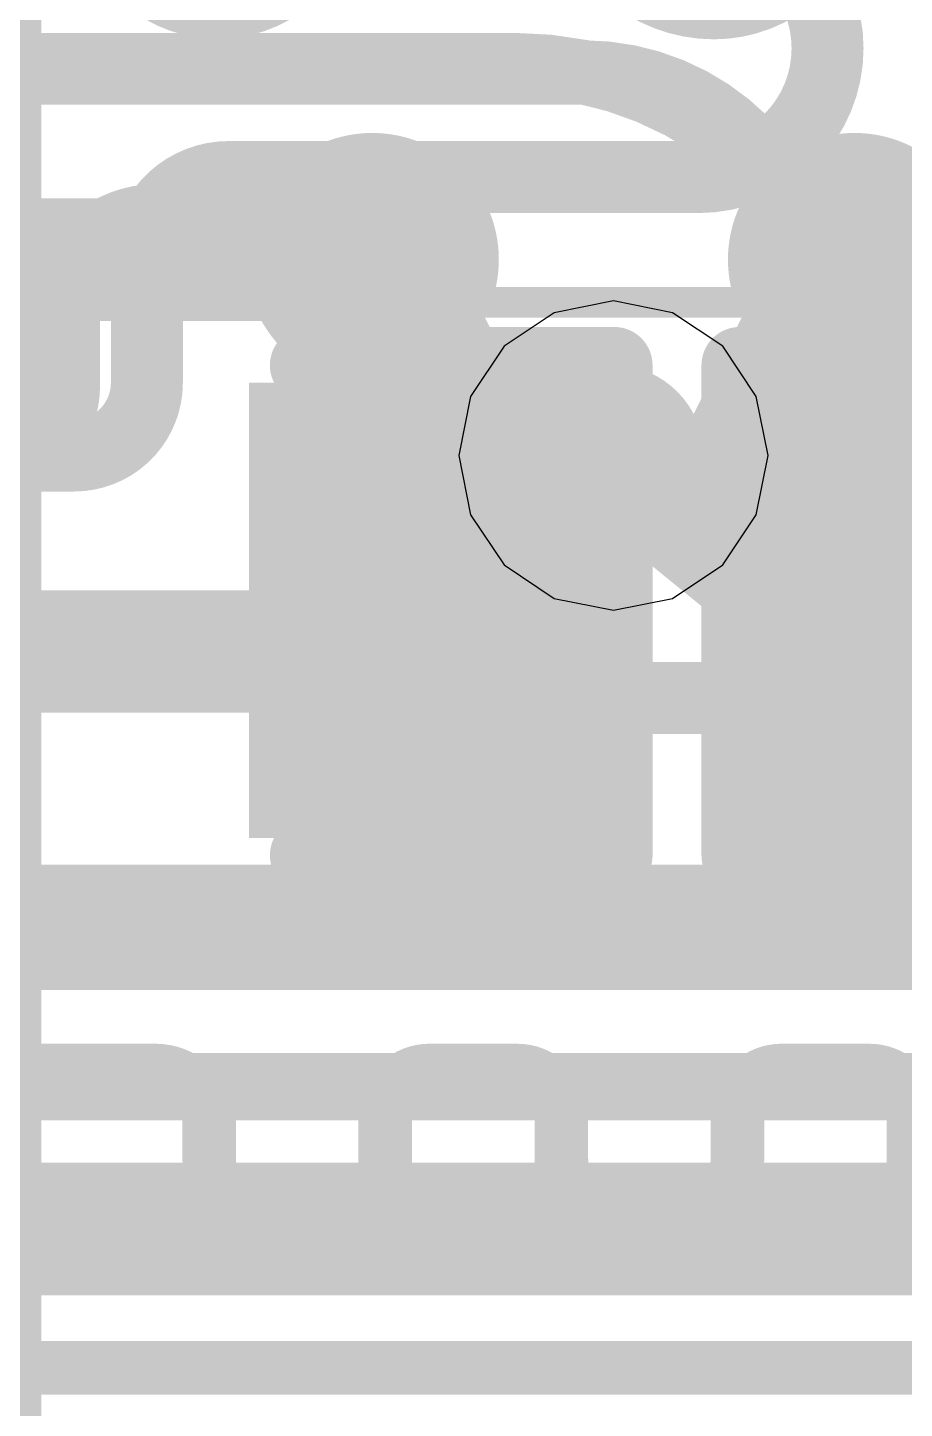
# Model space of a CAD drawing. Header units: inches. Extents: x -6 to 283, y -12 to 154.
# Drawn here: x 68.83 to 70.285, y 8.453 to 10.743 of the extents above; entities that cross this region are included whole.
import ezdxf

# ---------------------------------------------------------------- set-up
doc = ezdxf.new("R2010")
doc.units = ezdxf.units.IN
for name, color, linetype in [('Bottom Layer', 5, 'Continuous'), ('Bottom Overlay', 54, 'Continuous'), ('Bottom Paste', 16, 'Continuous'), ('Bottom Solder', 6, 'Continuous'), ('Drill Drawing', 1, 'Continuous'), ('GND-1', 16, 'Continuous'), ('GND-2', 90, 'Continuous'), ('GND-3', 216, 'Continuous'), ('GND-4', 54, 'Continuous'), ('PWR-1', 156, 'Continuous'), ('PWR-2', 130, 'Continuous'), ('Signal L1', 76, 'Continuous'), ('Signal L2', 6, 'Continuous'), ('Top Layer', 1, 'Continuous'), ('Top Overlay', 2, 'Continuous'), ('Top Paste', 8, 'Continuous'), ('Top Solder', 216, 'Continuous'), ('Via Holes', 16, 'Continuous')]:
    doc.layers.add(name, color=color, linetype=linetype)

# ---------------------------------------------------------------- blocks, each defined once
blk = doc.blocks.new('200_WFBGA__10_15__51')
at = {"layer": 'Top Layer'}
h = blk.add_hatch(color=1, dxfattribs=at)
edge = h.paths.add_edge_path()
edge.add_arc((-4.4, 1.6251), 0.16, 0, 360)
h = blk.add_hatch(color=1, dxfattribs=at)
edge = h.paths.add_edge_path()
edge.add_arc((-3.5999, 1.6251), 0.16, 0, 360)
h = blk.add_hatch(color=1, dxfattribs=at)
edge = h.paths.add_edge_path()
edge.add_arc((-4.4, 0.9751), 0.16, 0, 360)
h = blk.add_hatch(color=1, dxfattribs=at)
edge = h.paths.add_edge_path()
edge.add_arc((-3.5999, 0.9751), 0.16, 0, 360)
at = {"layer": 'Top Paste'}
h = blk.add_hatch(color=8, dxfattribs=at)
edge = h.paths.add_edge_path()
edge.add_arc((-4.4, 1.6251), 0.16, 0, 360)
h = blk.add_hatch(color=8, dxfattribs=at)
edge = h.paths.add_edge_path()
edge.add_arc((-3.5999, 1.6251), 0.16, 0, 360)
h = blk.add_hatch(color=8, dxfattribs=at)
edge = h.paths.add_edge_path()
edge.add_arc((-4.4, 0.9751), 0.16, 0, 360)
h = blk.add_hatch(color=8, dxfattribs=at)
edge = h.paths.add_edge_path()
edge.add_arc((-3.5999, 0.9751), 0.16, 0, 360)
at = {"layer": 'Top Solder'}
h = blk.add_hatch(color=216, dxfattribs=at)
edge = h.paths.add_edge_path()
edge.add_arc((-4.4, 1.6251), 0.21, 0, 360)
h = blk.add_hatch(color=216, dxfattribs=at)
edge = h.paths.add_edge_path()
edge.add_arc((-3.5999, 1.6251), 0.21, 0, 360)
h = blk.add_hatch(color=216, dxfattribs=at)
edge = h.paths.add_edge_path()
edge.add_arc((-4.4, 0.9751), 0.21, 0, 360)
h = blk.add_hatch(color=216, dxfattribs=at)
edge = h.paths.add_edge_path()
edge.add_arc((-3.5999, 0.9751), 0.21, 0, 360)
at = {"layer": 'Top Overlay'}
blk.add_lwpolyline([(-5.0762, -7.5762, 0.254, 0.254, 0), (-5.0762, 7.5762, 0.254, 0.254, 0)], format="xyseb", dxfattribs=at)
blk = doc.blocks.new('C___0402_B_287')
at = {"layer": 'Bottom Layer'}
for points in [[(-0.2413, 0.3175), (-0.2413, -0.3175), (-0.6985, -0.3175), (-0.6985, 0.3175)], [(0.6985, 0.3175), (0.6985, -0.3175), (0.2413, -0.3175), (0.2413, 0.3175)]]:
    blk.add_hatch(color=5, dxfattribs=at).paths.add_polyline_path(points)
at = {"layer": 'Bottom Paste'}
for points in [[(-0.2413, 0.3175), (-0.2413, -0.3175), (-0.6985, -0.3175), (-0.6985, 0.3175)], [(0.6985, 0.3175), (0.6985, -0.3175), (0.2413, -0.3175), (0.2413, 0.3175)]]:
    blk.add_hatch(color=16, dxfattribs=at).paths.add_polyline_path(points)
at = {"layer": 'Bottom Solder'}
for points in [[(-0.1813, 0.3775), (-0.1813, -0.3775), (-0.7585, -0.3775), (-0.7585, 0.3775)], [(0.7585, 0.3775), (0.7585, -0.3775), (0.1813, -0.3775), (0.1813, 0.3775)]]:
    blk.add_hatch(color=6, dxfattribs=at).paths.add_polyline_path(points)
at = {"layer": 'Bottom Overlay'}
for points in [[(-0.7874, -0.4064, 0.127, 0.127, 0), (-0.7874, 0.4064, 0.127, 0.127, 0)], [(-0.7874, 0.4064, 0.127, 0.127, 0), (-0.2794, 0.4064, 0.127, 0.127, 0)], [(0.2794, 0.4064, 0.127, 0.127, 0), (0.7874, 0.4064, 0.127, 0.127, 0)], [(0.7874, -0.4064, 0.127, 0.127, 0), (0.7874, 0.4064, 0.127, 0.127, 0)], [(-0.7874, -0.4064, 0.127, 0.127, 0), (-0.2794, -0.4064, 0.127, 0.127, 0)], [(0.2794, -0.4064, 0.127, 0.127, 0), (0.7874, -0.4064, 0.127, 0.127, 0)]]:
    blk.add_lwpolyline(points, format="xyseb", dxfattribs=at)
for points in [[(-0.8191, 0.4064, 0.0635, 0.0635, 1), (-0.7556, 0.4064, 0.0635, 0.0635, 1)], [(-0.8191, 0.4064, 0.0635, 0.0635, 1), (-0.7556, 0.4064, 0.0635, 0.0635, 1)], [(-0.3111, 0.4064, 0.0635, 0.0635, 1), (-0.2477, 0.4064, 0.0635, 0.0635, 1)], [(0.2477, 0.4064, 0.0635, 0.0635, 1), (0.3111, 0.4064, 0.0635, 0.0635, 1)], [(0.7556, 0.4064, 0.0635, 0.0635, 1), (0.8191, 0.4064, 0.0635, 0.0635, 1)], [(0.7556, 0.4064, 0.0635, 0.0635, 1), (0.8191, 0.4064, 0.0635, 0.0635, 1)], [(-0.8191, -0.4064, 0.0635, 0.0635, 1), (-0.7556, -0.4064, 0.0635, 0.0635, 1)], [(-0.8191, -0.4064, 0.0635, 0.0635, 1), (-0.7556, -0.4064, 0.0635, 0.0635, 1)], [(-0.3111, -0.4064, 0.0635, 0.0635, 1), (-0.2477, -0.4064, 0.0635, 0.0635, 1)], [(0.2477, -0.4064, 0.0635, 0.0635, 1), (0.3111, -0.4064, 0.0635, 0.0635, 1)], [(0.7556, -0.4064, 0.0635, 0.0635, 1), (0.8191, -0.4064, 0.0635, 0.0635, 1)], [(0.7556, -0.4064, 0.0635, 0.0635, 1), (0.8191, -0.4064, 0.0635, 0.0635, 1)]]:
    blk.add_lwpolyline(points, format="xyseb", close=True, dxfattribs=at)
blk = doc.blocks.new('C___0402_B_311')
at = {"layer": 'Bottom Layer'}
for points in [[(-0.2413, 0.3175), (-0.2413, -0.3175), (-0.6985, -0.3175), (-0.6985, 0.3175)], [(0.6985, 0.3175), (0.6985, -0.3175), (0.2413, -0.3175), (0.2413, 0.3175)]]:
    blk.add_hatch(color=5, dxfattribs=at).paths.add_polyline_path(points)
at = {"layer": 'Bottom Paste'}
for points in [[(-0.2413, 0.3175), (-0.2413, -0.3175), (-0.6985, -0.3175), (-0.6985, 0.3175)], [(0.6985, 0.3175), (0.6985, -0.3175), (0.2413, -0.3175), (0.2413, 0.3175)]]:
    blk.add_hatch(color=16, dxfattribs=at).paths.add_polyline_path(points)
at = {"layer": 'Bottom Solder'}
for points in [[(-0.1813, 0.3775), (-0.1813, -0.3775), (-0.7585, -0.3775), (-0.7585, 0.3775)], [(0.7585, 0.3775), (0.7585, -0.3775), (0.1813, -0.3775), (0.1813, 0.3775)]]:
    blk.add_hatch(color=6, dxfattribs=at).paths.add_polyline_path(points)
at = {"layer": 'Bottom Overlay'}
for points in [[(-0.7874, 0.4064, 0.127, 0.127, 0), (-0.7874, -0.4064, 0.127, 0.127, 0)], [(-0.2794, 0.4064, 0.127, 0.127, 0), (-0.7874, 0.4064, 0.127, 0.127, 0)], [(0.7874, 0.4064, 0.127, 0.127, 0), (0.2794, 0.4064, 0.127, 0.127, 0)], [(0.7874, 0.4064, 0.127, 0.127, 0), (0.7874, -0.4064, 0.127, 0.127, 0)], [(-0.2794, -0.4064, 0.127, 0.127, 0), (-0.7874, -0.4064, 0.127, 0.127, 0)], [(0.7874, -0.4064, 0.127, 0.127, 0), (0.2794, -0.4064, 0.127, 0.127, 0)]]:
    blk.add_lwpolyline(points, format="xyseb", dxfattribs=at)
for points in [[(-0.8191, 0.4064, 0.0635, 0.0635, 1), (-0.7556, 0.4064, 0.0635, 0.0635, 1)], [(-0.8191, 0.4064, 0.0635, 0.0635, 1), (-0.7556, 0.4064, 0.0635, 0.0635, 1)], [(-0.3111, 0.4064, 0.0635, 0.0635, 1), (-0.2477, 0.4064, 0.0635, 0.0635, 1)], [(0.2477, 0.4064, 0.0635, 0.0635, 1), (0.3111, 0.4064, 0.0635, 0.0635, 1)], [(0.7556, 0.4064, 0.0635, 0.0635, 1), (0.8191, 0.4064, 0.0635, 0.0635, 1)], [(0.7556, 0.4064, 0.0635, 0.0635, 1), (0.8191, 0.4064, 0.0635, 0.0635, 1)], [(-0.8191, -0.4064, 0.0635, 0.0635, 1), (-0.7556, -0.4064, 0.0635, 0.0635, 1)], [(-0.8191, -0.4064, 0.0635, 0.0635, 1), (-0.7556, -0.4064, 0.0635, 0.0635, 1)], [(-0.3111, -0.4064, 0.0635, 0.0635, 1), (-0.2477, -0.4064, 0.0635, 0.0635, 1)], [(0.2477, -0.4064, 0.0635, 0.0635, 1), (0.3111, -0.4064, 0.0635, 0.0635, 1)], [(0.7556, -0.4064, 0.0635, 0.0635, 1), (0.8191, -0.4064, 0.0635, 0.0635, 1)], [(0.7556, -0.4064, 0.0635, 0.0635, 1), (0.8191, -0.4064, 0.0635, 0.0635, 1)]]:
    blk.add_lwpolyline(points, format="xyseb", close=True, dxfattribs=at)

msp = doc.modelspace()

# ---------------------------------------------------------------- hatches: boundary and pattern name
at = {"layer": 'Bottom Layer'}
h = msp.add_hatch(color=5, dxfattribs=at)
edge = h.paths.add_edge_path()
edge.add_arc((69.8018, 10.0332), 0.15, 0, 360)
at = {"layer": 'GND-1'}
h = msp.add_hatch(color=16, dxfattribs=at)
edge = h.paths.add_edge_path()
edge.add_arc((69.8018, 10.0332), 0.15, 0, 360)
at = {"layer": 'GND-2'}
h = msp.add_hatch(color=90, dxfattribs=at)
edge = h.paths.add_edge_path()
edge.add_arc((69.8018, 10.0332), 0.15, 0, 360)
at = {"layer": 'GND-3'}
h = msp.add_hatch(color=216, dxfattribs=at)
edge = h.paths.add_edge_path()
edge.add_arc((69.8018, 10.0332), 0.15, 0, 360)
at = {"layer": 'GND-4'}
h = msp.add_hatch(color=54, dxfattribs=at)
edge = h.paths.add_edge_path()
edge.add_arc((69.8018, 10.0332), 0.15, 0, 360)
at = {"layer": 'PWR-1'}
h = msp.add_hatch(color=156, dxfattribs=at)
edge = h.paths.add_edge_path()
edge.add_arc((69.8018, 10.0332), 0.15, 0, 360)
at = {"layer": 'PWR-2'}
h = msp.add_hatch(color=130, dxfattribs=at)
edge = h.paths.add_edge_path()
edge.add_arc((69.8018, 10.0332), 0.15, 0, 360)
at = {"layer": 'Signal L1'}
h = msp.add_hatch(color=76, dxfattribs=at)
edge = h.paths.add_edge_path()
edge.add_arc((69.8018, 10.0332), 0.15, 0, 360)
at = {"layer": 'Signal L2'}
h = msp.add_hatch(color=6, dxfattribs=at)
edge = h.paths.add_edge_path()
edge.add_arc((69.8018, 10.0332), 0.15, 0, 360)
at = {"layer": 'Top Layer'}
h = msp.add_hatch(color=1, dxfattribs=at)
edge = h.paths.add_edge_path()
edge.add_arc((69.8018, 10.0332), 0.15, 0, 360)
at = {"layer": 'Via Holes'}
h = msp.add_hatch(color=7, dxfattribs=at)
edge = h.paths.add_edge_path()
edge.add_arc((69.8018, 10.0332), 0.075, 0, 360)

# ---------------------------------------------------------------- linework, layer by layer
at = {"layer": 'Bottom Layer'}
for points in [[(68.2897, 10.6687, 0.1067, 0.1067, 0), (69.752, 10.6687, 0.1067, 0.1067, 0)], [(69.752, 10.6687, 0.1067, 0.1067, -0.198912), (70.0214, 10.5571, 0.1067, 0.1067, 0)], [(70.4276, 10.3498, 0.1067, 0.1067, -0.240392), (70.0214, 10.5571, 0.1067, 0.1067, 0)], [(68.0112, 9.3016, 0.1067, 0.1067, 0), (72.0075, 9.3016, 0.1067, 0.1067, 0)], [(67.7184, 8.9841, 0.1067, 0.1067, 0), (73.4101, 8.9841, 0.1067, 0.1067, 0)], [(67.2823, 8.7002, 0.1067, 0.1067, 0), (73.1327, 8.7002, 0.1067, 0.1067, 0)]]:
    msp.add_lwpolyline(points, format="xyseb", dxfattribs=at)
for points in [[(69.7254, 10.6687, 0.0533, 0.0533, 1), (69.7787, 10.6687, 0.0533, 0.0533, 1)], [(69.7254, 10.6687, 0.0533, 0.0533, 1), (69.7787, 10.6687, 0.0533, 0.0533, 1)], [(69.9948, 10.5571, 0.0533, 0.0533, 1), (70.0481, 10.5571, 0.0533, 0.0533, 1)], [(69.9948, 10.5571, 0.0533, 0.0533, 1), (70.0481, 10.5571, 0.0533, 0.0533, 1)]]:
    msp.add_lwpolyline(points, format="xyseb", close=True, dxfattribs=at)
at = {"layer": 'Drill Drawing'}
for points in [[(69.5478, 10.2872, 0.0508, 0.0508, 0), (70.0558, 10.2872, 0.0508, 0.0508, 0)], [(69.5478, 10.2872, 0.0508, 0.0508, 0), (69.8018, 9.7792, 0.0508, 0.0508, 0)], [(69.8018, 9.7792, 0.0508, 0.0508, 0), (70.0558, 10.2872, 0.0508, 0.0508, 0)]]:
    msp.add_lwpolyline(points, format="xyseb", dxfattribs=at)
for points in [[(69.5351, 10.2872, 0.0254, 0.0254, 1), (69.5605, 10.2872, 0.0254, 0.0254, 1)], [(69.5351, 10.2872, 0.0254, 0.0254, 1), (69.5605, 10.2872, 0.0254, 0.0254, 1)], [(70.0431, 10.2872, 0.0254, 0.0254, 1), (70.0685, 10.2872, 0.0254, 0.0254, 1)], [(70.0431, 10.2872, 0.0254, 0.0254, 1), (70.0685, 10.2872, 0.0254, 0.0254, 1)], [(69.7891, 9.7792, 0.0254, 0.0254, 1), (69.8145, 9.7792, 0.0254, 0.0254, 1)], [(69.7891, 9.7792, 0.0254, 0.0254, 1), (69.8145, 9.7792, 0.0254, 0.0254, 1)]]:
    msp.add_lwpolyline(points, format="xyseb", close=True, dxfattribs=at)
at = {"layer": 'PWR-1'}
for p, q in [((69.8018, 10.2897), (69.7037, 10.2702)), ((69.9, 10.2702), (69.8018, 10.2897)), ((69.7037, 10.2702), (69.6204, 10.2146)), ((69.9832, 10.2146), (69.9, 10.2702)), ((69.6204, 10.2146), (69.5648, 10.1314)), ((70.0388, 10.1314), (69.9832, 10.2146)), ((69.5648, 10.1314), (69.5453, 10.0332)), ((70.0584, 10.0332), (70.0388, 10.1314)), ((69.5453, 10.0332), (69.5648, 9.935)), ((70.0388, 9.935), (70.0584, 10.0332)), ((69.5648, 9.935), (69.6204, 9.8518)), ((69.9832, 9.8518), (70.0388, 9.935)), ((69.6204, 9.8518), (69.7037, 9.7962)), ((69.9, 9.7962), (69.9832, 9.8518)), ((69.7037, 9.7962), (69.8018, 9.7767)), ((69.8018, 9.7767), (69.9, 9.7962))]:
    msp.add_line(p, q, dxfattribs=at)
at = {"layer": 'PWR-2'}
for p, q in [((69.8018, 10.2897), (69.7037, 10.2702)), ((69.9, 10.2702), (69.8018, 10.2897)), ((69.7037, 10.2702), (69.6204, 10.2146)), ((69.9832, 10.2146), (69.9, 10.2702)), ((69.6204, 10.2146), (69.5648, 10.1314)), ((70.0388, 10.1314), (69.9832, 10.2146)), ((69.5648, 10.1314), (69.5453, 10.0332)), ((70.0584, 10.0332), (70.0388, 10.1314)), ((69.5453, 10.0332), (69.5648, 9.935)), ((70.0388, 9.935), (70.0584, 10.0332)), ((69.5648, 9.935), (69.6204, 9.8518)), ((69.9832, 9.8518), (70.0388, 9.935)), ((69.6204, 9.8518), (69.7037, 9.7962)), ((69.9, 9.7962), (69.9832, 9.8518)), ((69.7037, 9.7962), (69.8018, 9.7767)), ((69.8018, 9.7767), (69.9, 9.7962))]:
    msp.add_line(p, q, dxfattribs=at)
at = {"layer": 'Signal L1'}
for points in [[(69.9687, 10.7833, 0.1194, 0.1194, -0.414214), (69.7524, 10.9996, 0.1194, 0.1194, 0)], [(70.1668, 10.9814, 0.1194, 0.1194, -0.414214), (69.9687, 10.7833, 0.1194, 0.1194, 0)], [(69.3257, 10.964, 0.1194, 0.1194, -1.002203), (68.9655, 10.9651, 0.1194, 0.1194, 0)], [(68.8905, 10.2713, 0.1194, 0.1194, -0.414214), (69.043, 10.4238, 0.1194, 0.1194, 0)], [(69.043, 10.4238, 0.1194, 0.1194, 0), (69.2664, 10.4238, 0.1194, 0.1194, 0)], [(69.2664, 10.4238, 0.1194, 0.1194, -0.414214), (69.4513, 10.2388, 0.1194, 0.1194, 0)], [(68.8905, 10.1486, 0.1194, 0.1194, 0), (68.8905, 10.2713, 0.1194, 0.1194, 0)], [(69.4513, 9.8106, 0.1194, 0.1194, 0), (69.4513, 10.2388, 0.1194, 0.1194, 0)], [(68.8905, 10.1486, 0.1194, 0.1194, -0.414214), (68.7633, 10.0214, 0.1194, 0.1194, 0)], [(69.6307, 9.6312, 0.1194, 0.1194, -0.414214), (69.4513, 9.8106, 0.1194, 0.1194, 0)], [(69.6307, 9.6312, 0.1194, 0.1194, 0), (71.5176, 9.6312, 0.1194, 0.1194, 0)], [(68.3433, 9.2065, 0.1194, 0.1194, 0), (72.3934, 9.2065, 0.1194, 0.1194, 0)], [(65.869, 8.8007, 0.1194, 0.1194, 0), (72.8307, 8.8007, 0.1194, 0.1194, 0)]]:
    msp.add_lwpolyline(points, format="xyseb", dxfattribs=at)
for points in [[(69.9389, 10.7833, 0.0597, 0.0597, 1), (69.9985, 10.7833, 0.0597, 0.0597, 1)], [(69.9389, 10.7833, 0.0597, 0.0597, 1), (69.9985, 10.7833, 0.0597, 0.0597, 1)], [(69.0132, 10.4238, 0.0597, 0.0597, 1), (69.0728, 10.4238, 0.0597, 0.0597, 1)], [(69.0132, 10.4238, 0.0597, 0.0597, 1), (69.0728, 10.4238, 0.0597, 0.0597, 1)], [(69.2365, 10.4238, 0.0597, 0.0597, 1), (69.2962, 10.4238, 0.0597, 0.0597, 1)], [(69.2365, 10.4238, 0.0597, 0.0597, 1), (69.2962, 10.4238, 0.0597, 0.0597, 1)], [(68.8607, 10.2713, 0.0597, 0.0597, 1), (68.9204, 10.2713, 0.0597, 0.0597, 1)], [(68.8607, 10.2713, 0.0597, 0.0597, 1), (68.9204, 10.2713, 0.0597, 0.0597, 1)], [(69.4215, 10.2388, 0.0597, 0.0597, 1), (69.4812, 10.2388, 0.0597, 0.0597, 1)], [(69.4215, 10.2388, 0.0597, 0.0597, 1), (69.4812, 10.2388, 0.0597, 0.0597, 1)], [(68.8607, 10.1486, 0.0597, 0.0597, 1), (68.9204, 10.1486, 0.0597, 0.0597, 1)], [(68.8607, 10.1486, 0.0597, 0.0597, 1), (68.9204, 10.1486, 0.0597, 0.0597, 1)], [(69.4215, 9.8106, 0.0597, 0.0597, 1), (69.4812, 9.8106, 0.0597, 0.0597, 1)], [(69.4215, 9.8106, 0.0597, 0.0597, 1), (69.4812, 9.8106, 0.0597, 0.0597, 1)], [(69.6008, 9.6312, 0.0597, 0.0597, 1), (69.6605, 9.6312, 0.0597, 0.0597, 1)], [(69.6008, 9.6312, 0.0597, 0.0597, 1), (69.6605, 9.6312, 0.0597, 0.0597, 1)]]:
    msp.add_lwpolyline(points, format="xyseb", close=True, dxfattribs=at)
at = {"layer": 'Signal L2'}
for points in [[(69.9438, 10.9219, 0.1194, 0.1194, -1), (69.9438, 10.4952, 0.1194, 0.1194, 0)], [(69.0279, 10.3595, 0.1194, 0.1194, -0.414214), (69.1636, 10.4952, 0.1194, 0.1194, 0)], [(69.1636, 10.4952, 0.1194, 0.1194, 0), (69.9438, 10.4952, 0.1194, 0.1194, 0)], [(69.0279, 10.1539, 0.1194, 0.1194, 0), (69.0279, 10.3595, 0.1194, 0.1194, 0)], [(69.0279, 10.1539, 0.1194, 0.1194, -0.414214), (68.9073, 10.0333, 0.1194, 0.1194, 0)], [(68.357, 10.0333, 0.1194, 0.1194, 0), (68.9073, 10.0333, 0.1194, 0.1194, 0)], [(70.0522, 9.4206, 0.0889, 0.0889, -1.101901), (70.3814, 9.4199, 0.0889, 0.0889, 0)], [(70.0522, 9.4173, 0.0889, 0.0889, -0.414214), (69.9246, 9.2897, 0.0889, 0.0889, 0)], [(70.0522, 9.4173, 0.0889, 0.0889, 0), (70.0522, 9.4206, 0.0889, 0.0889, 0)], [(68.0694, 9.2897, 0.0889, 0.0889, 0), (69.7246, 9.2897, 0.0889, 0.0889, 0)], [(69.7246, 9.2897, 0.0889, 0.0889, 0), (69.9246, 9.2897, 0.0889, 0.0889, 0)], [(69.9246, 9.2897, 0.0889, 0.0889, 0), (69.9246, 9.2897, 0.0889, 0.0889, 0)], [(68.0694, 8.9976, 0.0889, 0.0889, 0), (73.0685, 8.9976, 0.0889, 0.0889, 0)], [(66.3847, 8.7002, 0.1194, 0.1194, 0), (76.2672, 8.7002, 0.1194, 0.1194, 0)]]:
    msp.add_lwpolyline(points, format="xyseb", dxfattribs=at)
for points in [[(69.1337, 10.4952, 0.0597, 0.0597, 1), (69.1934, 10.4952, 0.0597, 0.0597, 1)], [(69.1337, 10.4952, 0.0597, 0.0597, 1), (69.1934, 10.4952, 0.0597, 0.0597, 1)], [(69.914, 10.4952, 0.0597, 0.0597, 1), (69.9737, 10.4952, 0.0597, 0.0597, 1)], [(69.914, 10.4952, 0.0597, 0.0597, 1), (69.9737, 10.4952, 0.0597, 0.0597, 1)], [(68.998, 10.3595, 0.0597, 0.0597, 1), (69.0577, 10.3595, 0.0597, 0.0597, 1)], [(68.998, 10.3595, 0.0597, 0.0597, 1), (69.0577, 10.3595, 0.0597, 0.0597, 1)], [(68.998, 10.1539, 0.0597, 0.0597, 1), (69.0577, 10.1539, 0.0597, 0.0597, 1)], [(68.998, 10.1539, 0.0597, 0.0597, 1), (69.0577, 10.1539, 0.0597, 0.0597, 1)], [(68.8775, 10.0333, 0.0597, 0.0597, 1), (68.9372, 10.0333, 0.0597, 0.0597, 1)], [(68.8775, 10.0333, 0.0597, 0.0597, 1), (68.9372, 10.0333, 0.0597, 0.0597, 1)], [(70.03, 9.4206, 0.0445, 0.0445, 1), (70.0744, 9.4206, 0.0445, 0.0445, 1)], [(70.03, 9.4206, 0.0445, 0.0445, 1), (70.0744, 9.4206, 0.0445, 0.0445, 1)], [(70.03, 9.4173, 0.0445, 0.0445, 1), (70.0744, 9.4173, 0.0445, 0.0445, 1)], [(70.03, 9.4173, 0.0445, 0.0445, 1), (70.0744, 9.4173, 0.0445, 0.0445, 1)], [(69.7023, 9.2897, 0.0445, 0.0445, 1), (69.7468, 9.2897, 0.0445, 0.0445, 1)], [(69.7023, 9.2897, 0.0445, 0.0445, 1), (69.7468, 9.2897, 0.0445, 0.0445, 1)], [(69.9024, 9.2897, 0.0445, 0.0445, 1), (69.9469, 9.2897, 0.0445, 0.0445, 1)], [(69.9024, 9.2897, 0.0445, 0.0445, 1), (69.9469, 9.2897, 0.0445, 0.0445, 1)], [(69.9024, 9.2897, 0.0445, 0.0445, 1), (69.9469, 9.2897, 0.0445, 0.0445, 1)], [(69.9024, 9.2897, 0.0445, 0.0445, 1), (69.9469, 9.2897, 0.0445, 0.0445, 1)]]:
    msp.add_lwpolyline(points, format="xyseb", close=True, dxfattribs=at)
at = {"layer": 'Top Layer'}
for points in [[(67.0812, 10.681, 0.1067, 0.1067, 0), (69.6348, 10.681, 0.1067, 0.1067, 0)], [(69.6348, 10.681, 0.1067, 0.1067, 0), (69.636, 10.681, 0.1067, 0.1067, 0)], [(69.636, 10.681, 0.1067, 0.1067, -0.198321), (70.0505, 10.5095, 0.1067, 0.1067, 0)], [(70.0505, 10.5095, 0.1067, 0.1067, 0), (70.2018, 10.3582, 0.1067, 0.1067, 0)], [(68.5498, 10.3582, 0.2032, 0.2032, 0), (69.4018, 10.3582, 0.2032, 0.2032, 0)], [(69.8018, 10.0332, 0.2032, 0.2032, 0), (70.2018, 9.7082, 0.2032, 0.2032, 0)], [(68.5498, 9.7082, 0.2032, 0.2032, 0), (69.4018, 9.7082, 0.2032, 0.2032, 0)], [(67.9081, 9.3053, 0.0889, 0.0889, 0), (73.0865, 9.3053, 0.0889, 0.0889, 0)], [(68.7059, 9.0132, 0.0889, 0.0889, 0), (69.0424, 9.0132, 0.0889, 0.0889, 0)], [(69.0424, 9.0132, 0.0889, 0.0889, -0.414214), (69.1313, 8.9243, 0.0889, 0.0889, 0)], [(69.4234, 8.9402, 0.0889, 0.0889, -0.414214), (69.4965, 9.0132, 0.0889, 0.0889, 0)], [(69.4965, 9.0132, 0.0889, 0.0889, 0), (69.6425, 9.0132, 0.0889, 0.0889, 0)], [(69.6425, 9.0132, 0.0889, 0.0889, -0.414214), (69.7155, 8.9402, 0.0889, 0.0889, 0)], [(70.0076, 8.9402, 0.0889, 0.0889, -0.414214), (70.0807, 9.0132, 0.0889, 0.0889, 0)], [(70.0807, 9.0132, 0.0889, 0.0889, 0), (70.2267, 9.0132, 0.0889, 0.0889, 0)], [(70.2267, 9.0132, 0.0889, 0.0889, -0.414214), (70.2997, 8.9402, 0.0889, 0.0889, 0)], [(69.4234, 8.8654, 0.0889, 0.0889, 0), (69.4234, 8.9402, 0.0889, 0.0889, 0)], [(69.7155, 8.8654, 0.0889, 0.0889, 0), (69.7155, 8.9402, 0.0889, 0.0889, 0)], [(70.0076, 8.8654, 0.0889, 0.0889, 0), (70.0076, 8.9402, 0.0889, 0.0889, 0)], [(70.2997, 8.8654, 0.0889, 0.0889, 0), (70.2997, 8.9402, 0.0889, 0.0889, 0)], [(69.1313, 8.8654, 0.0889, 0.0889, 0), (69.1313, 8.9243, 0.0889, 0.0889, 0)], [(69.2044, 8.7923, 0.0889, 0.0889, -0.414214), (69.1313, 8.8654, 0.0889, 0.0889, 0)], [(69.4234, 8.8654, 0.0889, 0.0889, -0.414214), (69.3504, 8.7923, 0.0889, 0.0889, 0)], [(69.7886, 8.7923, 0.0889, 0.0889, -0.414214), (69.7155, 8.8654, 0.0889, 0.0889, 0)], [(70.0076, 8.8654, 0.0889, 0.0889, -0.414214), (69.9346, 8.7923, 0.0889, 0.0889, 0)], [(70.3728, 8.7923, 0.0889, 0.0889, -0.414214), (70.2997, 8.8654, 0.0889, 0.0889, 0)], [(69.2044, 8.7923, 0.0889, 0.0889, 0), (69.3504, 8.7923, 0.0889, 0.0889, 0)], [(69.7886, 8.7923, 0.0889, 0.0889, 0), (69.9346, 8.7923, 0.0889, 0.0889, 0)], [(68.4193, 8.5202, 0.0889, 0.0889, 0), (72.7709, 8.5202, 0.0889, 0.0889, 0)]]:
    msp.add_lwpolyline(points, format="xyseb", dxfattribs=at)
for points in [[(69.6082, 10.681, 0.0533, 0.0533, 1), (69.6615, 10.681, 0.0533, 0.0533, 1)], [(69.6082, 10.681, 0.0533, 0.0533, 1), (69.6615, 10.681, 0.0533, 0.0533, 1)], [(69.6094, 10.681, 0.0533, 0.0533, 1), (69.6627, 10.681, 0.0533, 0.0533, 1)], [(69.6094, 10.681, 0.0533, 0.0533, 1), (69.6627, 10.681, 0.0533, 0.0533, 1)], [(70.0239, 10.5095, 0.0533, 0.0533, 1), (70.0772, 10.5095, 0.0533, 0.0533, 1)], [(70.0239, 10.5095, 0.0533, 0.0533, 1), (70.0772, 10.5095, 0.0533, 0.0533, 1)], [(69.351, 10.3582, 0.1016, 0.1016, 1), (69.4526, 10.3582, 0.1016, 0.1016, 1)], [(70.1752, 10.3582, 0.0533, 0.0533, 1), (70.2285, 10.3582, 0.0533, 0.0533, 1)], [(69.751, 10.0332, 0.1016, 0.1016, 1), (69.8526, 10.0332, 0.1016, 0.1016, 1)], [(69.351, 9.7082, 0.1016, 0.1016, 1), (69.4526, 9.7082, 0.1016, 0.1016, 1)], [(70.151, 9.7082, 0.1016, 0.1016, 1), (70.2526, 9.7082, 0.1016, 0.1016, 1)], [(69.0202, 9.0132, 0.0445, 0.0445, 1), (69.0647, 9.0132, 0.0445, 0.0445, 1)], [(69.0202, 9.0132, 0.0445, 0.0445, 1), (69.0647, 9.0132, 0.0445, 0.0445, 1)], [(69.4742, 9.0132, 0.0445, 0.0445, 1), (69.5187, 9.0132, 0.0445, 0.0445, 1)], [(69.4742, 9.0132, 0.0445, 0.0445, 1), (69.5187, 9.0132, 0.0445, 0.0445, 1)], [(69.6203, 9.0132, 0.0445, 0.0445, 1), (69.6647, 9.0132, 0.0445, 0.0445, 1)], [(69.6203, 9.0132, 0.0445, 0.0445, 1), (69.6647, 9.0132, 0.0445, 0.0445, 1)], [(70.0584, 9.0132, 0.0445, 0.0445, 1), (70.1029, 9.0132, 0.0445, 0.0445, 1)], [(70.0584, 9.0132, 0.0445, 0.0445, 1), (70.1029, 9.0132, 0.0445, 0.0445, 1)], [(70.2045, 9.0132, 0.0445, 0.0445, 1), (70.2489, 9.0132, 0.0445, 0.0445, 1)], [(70.2045, 9.0132, 0.0445, 0.0445, 1), (70.2489, 9.0132, 0.0445, 0.0445, 1)], [(69.4012, 8.9402, 0.0445, 0.0445, 1), (69.4457, 8.9402, 0.0445, 0.0445, 1)], [(69.4012, 8.9402, 0.0445, 0.0445, 1), (69.4457, 8.9402, 0.0445, 0.0445, 1)], [(69.6933, 8.9402, 0.0445, 0.0445, 1), (69.7378, 8.9402, 0.0445, 0.0445, 1)], [(69.6933, 8.9402, 0.0445, 0.0445, 1), (69.7378, 8.9402, 0.0445, 0.0445, 1)], [(69.9854, 8.9402, 0.0445, 0.0445, 1), (70.0299, 8.9402, 0.0445, 0.0445, 1)], [(69.9854, 8.9402, 0.0445, 0.0445, 1), (70.0299, 8.9402, 0.0445, 0.0445, 1)], [(70.2775, 8.9402, 0.0445, 0.0445, 1), (70.322, 8.9402, 0.0445, 0.0445, 1)], [(70.2775, 8.9402, 0.0445, 0.0445, 1), (70.322, 8.9402, 0.0445, 0.0445, 1)], [(69.1091, 8.9243, 0.0445, 0.0445, 1), (69.1536, 8.9243, 0.0445, 0.0445, 1)], [(69.1091, 8.9243, 0.0445, 0.0445, 1), (69.1536, 8.9243, 0.0445, 0.0445, 1)], [(69.1091, 8.8654, 0.0445, 0.0445, 1), (69.1536, 8.8654, 0.0445, 0.0445, 1)], [(69.1091, 8.8654, 0.0445, 0.0445, 1), (69.1536, 8.8654, 0.0445, 0.0445, 1)], [(69.4012, 8.8654, 0.0445, 0.0445, 1), (69.4457, 8.8654, 0.0445, 0.0445, 1)], [(69.4012, 8.8654, 0.0445, 0.0445, 1), (69.4457, 8.8654, 0.0445, 0.0445, 1)], [(69.6933, 8.8654, 0.0445, 0.0445, 1), (69.7378, 8.8654, 0.0445, 0.0445, 1)], [(69.6933, 8.8654, 0.0445, 0.0445, 1), (69.7378, 8.8654, 0.0445, 0.0445, 1)], [(69.9854, 8.8654, 0.0445, 0.0445, 1), (70.0299, 8.8654, 0.0445, 0.0445, 1)], [(69.9854, 8.8654, 0.0445, 0.0445, 1), (70.0299, 8.8654, 0.0445, 0.0445, 1)], [(70.2775, 8.8654, 0.0445, 0.0445, 1), (70.322, 8.8654, 0.0445, 0.0445, 1)], [(70.2775, 8.8654, 0.0445, 0.0445, 1), (70.322, 8.8654, 0.0445, 0.0445, 1)], [(69.1821, 8.7923, 0.0445, 0.0445, 1), (69.2266, 8.7923, 0.0445, 0.0445, 1)], [(69.1821, 8.7923, 0.0445, 0.0445, 1), (69.2266, 8.7923, 0.0445, 0.0445, 1)], [(69.3282, 8.7923, 0.0445, 0.0445, 1), (69.3726, 8.7923, 0.0445, 0.0445, 1)], [(69.3282, 8.7923, 0.0445, 0.0445, 1), (69.3726, 8.7923, 0.0445, 0.0445, 1)], [(69.7663, 8.7923, 0.0445, 0.0445, 1), (69.8108, 8.7923, 0.0445, 0.0445, 1)], [(69.7663, 8.7923, 0.0445, 0.0445, 1), (69.8108, 8.7923, 0.0445, 0.0445, 1)], [(69.9124, 8.7923, 0.0445, 0.0445, 1), (69.9568, 8.7923, 0.0445, 0.0445, 1)], [(69.9124, 8.7923, 0.0445, 0.0445, 1), (69.9568, 8.7923, 0.0445, 0.0445, 1)]]:
    msp.add_lwpolyline(points, format="xyseb", close=True, dxfattribs=at)

# ---------------------------------------------------------------- block references
for name, p in [('200_WFBGA__10_15__51', (73.8018, 8.7332)), ('C___0402_B_287', (70.7988, 9.7766))]:
    msp.add_blockref(name, p)
at = {"rotation": 180}
msp.add_blockref('C___0402_B_311', (69.016, 9.7766), dxfattribs=at)

doc.saveas('drawing.dxf')
